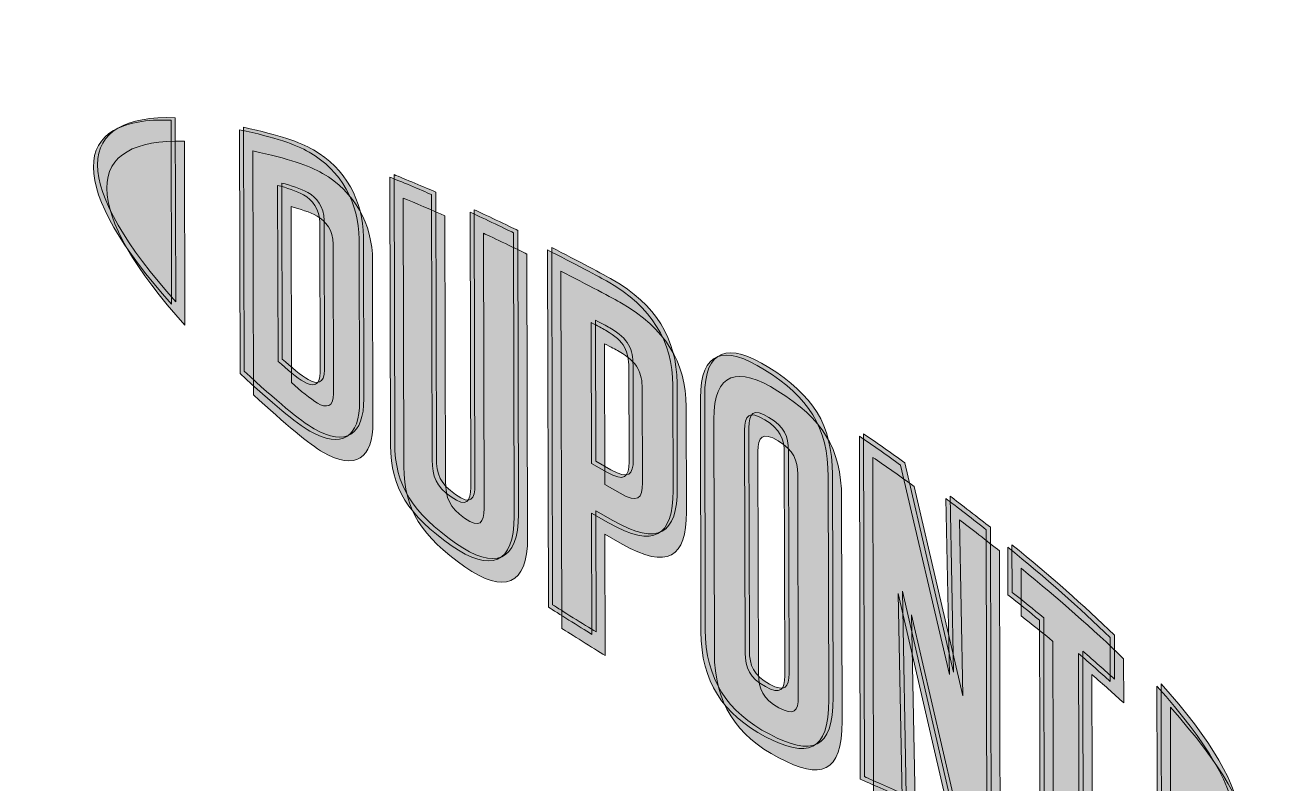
# Model space of a CAD drawing. Header units: inches. Extents: x -17.6 to 82.3, y -15.1 to 23.2.
# Drawn here: x 9.6209 to 9.7641, y 10.2141 to 10.3013 of the extents above; entities that cross this region are included whole.
import ezdxf

# ---------------------------------------------------------------- set-up
doc = ezdxf.new("R2010")
doc.units = ezdxf.units.IN
doc.header["$MEASUREMENT"] = 0
doc.layers.add('G-ANNO-TTLB', color=7, linetype='Continuous', lineweight=0)
doc.layers.add('TYVEK', color=7, linetype='Continuous', lineweight=0)

# ---------------------------------------------------------------- blocks, each defined once
blk = doc.blocks.new('Block_81')
at = {"layer": 'TYVEK', "true_color": 0x000000, "transparency": 33554687}
h = blk.add_hatch(color=18, dxfattribs=at)
h.dxf.hatch_style = 2
edge = h.paths.add_edge_path()
edge.add_spline(control_points=[(9.62922, 10.28521), (9.62923, 10.28134), (9.63251, 10.27583), (9.63821, 10.26945), (9.63821, 10.26945), (9.63816, 10.29061), (9.63816, 10.29061), (9.63247, 10.29079), (9.62922, 10.28905), (9.62922, 10.28521)], knot_values=[0, 0, 0, 0, 1, 1, 1, 2, 2, 2, 3, 3, 3, 3], degree=3, periodic=0)
h = blk.add_hatch(color=18, dxfattribs=at)
h.dxf.hatch_style = 2
edge = h.paths.add_edge_path()
edge.add_spline(control_points=[(9.65531, 10.2616), (9.65531, 10.25998), (9.65447, 10.25992), (9.65346, 10.2605), (9.65267, 10.26095), (9.65145, 10.26198), (9.65046, 10.26286), (9.65046, 10.26286), (9.65041, 10.2831), (9.65041, 10.2831), (9.6514, 10.28283), (9.65262, 10.28246), (9.6534, 10.28201), (9.65442, 10.28143), (9.65526, 10.2804), (9.65527, 10.27878), (9.65527, 10.27878), (9.65531, 10.2616), (9.65531, 10.2616)], knot_values=[0, 0, 0, 0, 1, 1, 1, 2, 2, 2, 3, 3, 3, 4, 4, 4, 5, 5, 5, 6, 6, 6, 6], degree=3, periodic=0)
edge = h.paths.add_edge_path()
edge.add_spline(control_points=[(9.65405, 10.28692), (9.65246, 10.28783), (9.65017, 10.28861), (9.64602, 10.28951), (9.64602, 10.28951), (9.64609, 10.26146), (9.64609, 10.26146), (9.64975, 10.25809), (9.65254, 10.25574), (9.65413, 10.25483), (9.6578, 10.25273), (9.65986, 10.25413), (9.65984, 10.25828), (9.65984, 10.25828), (9.6598, 10.2769), (9.6598, 10.2769), (9.65979, 10.28105), (9.65772, 10.28482), (9.65405, 10.28692)], knot_values=[0, 0, 0, 0, 1, 1, 1, 2, 2, 2, 3, 3, 3, 4, 4, 4, 5, 5, 5, 6, 6, 6, 6], degree=3, periodic=0)
h = blk.add_hatch(color=18, dxfattribs=at)
h.dxf.hatch_style = 2
edge = h.paths.add_edge_path()
edge.add_spline(control_points=[(9.67262, 10.24838), (9.67263, 10.24675), (9.67215, 10.246), (9.67039, 10.24726), (9.66866, 10.24849), (9.6682, 10.2496), (9.66819, 10.25152), (9.66819, 10.25152), (9.66812, 10.28205), (9.66812, 10.28205), (9.66697, 10.28256), (9.66442, 10.28362), (9.66332, 10.28407), (9.66332, 10.28407), (9.6634, 10.25319), (9.6634, 10.25319), (9.66341, 10.24826), (9.66549, 10.24515), (9.6704, 10.24169), (9.6749, 10.23851), (9.67764, 10.23955), (9.67763, 10.24502), (9.67763, 10.24502), (9.67755, 10.27764), (9.67755, 10.27764), (9.67661, 10.27812), (9.67354, 10.27958), (9.67255, 10.28003), (9.67255, 10.28003), (9.67262, 10.24838), (9.67262, 10.24838)], knot_values=[0, 0, 0, 0, 1, 1, 1, 2, 2, 2, 3, 3, 3, 4, 4, 4, 5, 5, 5, 6, 6, 6, 7, 7, 7, 8, 8, 8, 9, 9, 9, 10, 10, 10, 10], degree=3, periodic=0)
h = blk.add_hatch(color=18, dxfattribs=at)
h.dxf.hatch_style = 2
edge = h.paths.add_edge_path()
edge.add_spline(control_points=[(9.69084, 10.25131), (9.69084, 10.24954), (9.69031, 10.24896), (9.68827, 10.25012), (9.68827, 10.25012), (9.68652, 10.25112), (9.68652, 10.25112), (9.68652, 10.25112), (9.68648, 10.26733), (9.68648, 10.26733), (9.68726, 10.26693), (9.68768, 10.26671), (9.68815, 10.26644), (9.69035, 10.26517), (9.69081, 10.26395), (9.69081, 10.26214), (9.69081, 10.26214), (9.69084, 10.25131), (9.69084, 10.25131)], knot_values=[0, 0, 0, 0, 1, 1, 1, 2, 2, 2, 3, 3, 3, 4, 4, 4, 5, 5, 5, 6, 6, 6, 6], degree=3, periodic=0)
edge = h.paths.add_edge_path()
edge.add_spline(control_points=[(9.68842, 10.272), (9.68755, 10.2725), (9.68438, 10.2742), (9.68146, 10.27568), (9.68146, 10.27568), (9.68156, 10.23459), (9.68156, 10.23459), (9.68255, 10.23396), (9.68516, 10.23231), (9.68657, 10.23146), (9.68657, 10.23146), (9.68653, 10.24541), (9.68653, 10.24541), (9.68653, 10.24541), (9.68849, 10.24429), (9.68849, 10.24429), (9.69374, 10.2413), (9.69591, 10.24276), (9.6959, 10.24798), (9.6959, 10.24798), (9.69587, 10.26008), (9.69587, 10.26008), (9.69585, 10.26519), (9.6934, 10.26915), (9.68842, 10.272)], knot_values=[0, 0, 0, 0, 1, 1, 1, 2, 2, 2, 3, 3, 3, 4, 4, 4, 5, 5, 5, 6, 6, 6, 7, 7, 7, 8, 8, 8, 8], degree=3, periodic=0)
h = blk.add_hatch(color=18, dxfattribs=at)
h.dxf.hatch_style = 2
edge = h.paths.add_edge_path()
edge.add_spline(control_points=[(9.70875, 10.2267), (9.70876, 10.22507), (9.70829, 10.2245), (9.70652, 10.22546), (9.70469, 10.22645), (9.7042, 10.22763), (9.70419, 10.22932), (9.70419, 10.22932), (9.70413, 10.25493), (9.70413, 10.25493), (9.70413, 10.25661), (9.70462, 10.25726), (9.70644, 10.25615), (9.70822, 10.25508), (9.70869, 10.25393), (9.70869, 10.25231), (9.70869, 10.25231), (9.70875, 10.2267), (9.70875, 10.2267)], knot_values=[0, 0, 0, 0, 1, 1, 1, 2, 2, 2, 3, 3, 3, 4, 4, 4, 5, 5, 5, 6, 6, 6, 6], degree=3, periodic=0)
edge = h.paths.add_edge_path()
edge.add_spline(control_points=[(9.70643, 10.26189), (9.70179, 10.26482), (9.69903, 10.26404), (9.69905, 10.25863), (9.69905, 10.25863), (9.69911, 10.23175), (9.69911, 10.23175), (9.69913, 10.22604), (9.70163, 10.22225), (9.70653, 10.21969), (9.71133, 10.21717), (9.71383, 10.21784), (9.71381, 10.22391), (9.71381, 10.22391), (9.71375, 10.24957), (9.71375, 10.24957), (9.71373, 10.25536), (9.71147, 10.25872), (9.70643, 10.26189)], knot_values=[0, 0, 0, 0, 1, 1, 1, 2, 2, 2, 3, 3, 3, 4, 4, 4, 5, 5, 5, 6, 6, 6, 6], degree=3, periodic=0)
h = blk.add_hatch(color=18, dxfattribs=at)
h.dxf.hatch_style = 2
edge = h.paths.add_edge_path()
edge.add_spline(control_points=[(9.72768, 10.22684), (9.72768, 10.22684), (9.72208, 10.25092), (9.72208, 10.25092), (9.72056, 10.25202), (9.71874, 10.2533), (9.71733, 10.25426), (9.71733, 10.25426), (9.71743, 10.21483), (9.71743, 10.21483), (9.71842, 10.21437), (9.72094, 10.21325), (9.72224, 10.21269), (9.72224, 10.21269), (9.72179, 10.23615), (9.72179, 10.23615), (9.72179, 10.23615), (9.72772, 10.21045), (9.72772, 10.21045), (9.72897, 10.20996), (9.73079, 10.20928), (9.73199, 10.20886), (9.73199, 10.20886), (9.73191, 10.2435), (9.73191, 10.2435), (9.73065, 10.2445), (9.72838, 10.24625), (9.72729, 10.24708), (9.72729, 10.24708), (9.72768, 10.22684), (9.72768, 10.22684)], knot_values=[0, 0, 0, 0, 1, 1, 1, 2, 2, 2, 3, 3, 3, 4, 4, 4, 5, 5, 5, 6, 6, 6, 7, 7, 7, 8, 8, 8, 9, 9, 9, 10, 10, 10, 10], degree=3, periodic=0)
h = blk.add_hatch(color=18, dxfattribs=at)
h.dxf.hatch_style = 2
edge = h.paths.add_edge_path()
edge.add_spline(control_points=[(9.7344, 10.23602), (9.73564, 10.23506), (9.73686, 10.23407), (9.73805, 10.23309), (9.73805, 10.23309), (9.73811, 10.20687), (9.73811, 10.20687), (9.73921, 10.20654), (9.74124, 10.20598), (9.74259, 10.20567), (9.74259, 10.20567), (9.74254, 10.22927), (9.74254, 10.22927), (9.74384, 10.22814), (9.74506, 10.22705), (9.74619, 10.22603), (9.74619, 10.22603), (9.74618, 10.23109), (9.74618, 10.23109), (9.74263, 10.23454), (9.73883, 10.23788), (9.73438, 10.2415), (9.73438, 10.2415), (9.7344, 10.23602), (9.7344, 10.23602)], knot_values=[0, 0, 0, 0, 1, 1, 1, 2, 2, 2, 3, 3, 3, 4, 4, 4, 5, 5, 5, 6, 6, 6, 7, 7, 7, 8, 8, 8, 8], degree=3, periodic=0)
h = blk.add_hatch(color=18, dxfattribs=at)
h.dxf.hatch_style = 2
edge = h.paths.add_edge_path()
edge.add_spline(control_points=[(9.76055, 10.20982), (9.76056, 10.20594), (9.7573, 10.20419), (9.75161, 10.20434), (9.75161, 10.20434), (9.75156, 10.22551), (9.75156, 10.22551), (9.75726, 10.21914), (9.76054, 10.21366), (9.76055, 10.20982)], knot_values=[0, 0, 0, 0, 1, 1, 1, 2, 2, 2, 3, 3, 3, 3], degree=3, periodic=0)
at = {"layer": 'TYVEK'}
for points, knots in [([(9.62922, 10.28521), (9.62923, 10.28134), (9.63251, 10.27583), (9.63821, 10.26945), (9.63821, 10.26945), (9.63816, 10.29061), (9.63816, 10.29061), (9.63247, 10.29079), (9.62922, 10.28905), (9.62922, 10.28521)], [0, 0, 0, 0, 1, 1, 1, 2, 2, 2, 3, 3, 3, 3]), ([(9.65405, 10.28692), (9.65246, 10.28783), (9.65017, 10.28861), (9.64602, 10.28951), (9.64602, 10.28951), (9.64609, 10.26146), (9.64609, 10.26146), (9.64975, 10.25809), (9.65254, 10.25574), (9.65413, 10.25483), (9.6578, 10.25273), (9.65986, 10.25413), (9.65984, 10.25828), (9.65984, 10.25828), (9.6598, 10.2769), (9.6598, 10.2769), (9.65979, 10.28105), (9.65772, 10.28482), (9.65405, 10.28692)], [0, 0, 0, 0, 1, 1, 1, 2, 2, 2, 3, 3, 3, 4, 4, 4, 5, 5, 5, 6, 6, 6, 6]), ([(9.65531, 10.2616), (9.65531, 10.25998), (9.65447, 10.25992), (9.65346, 10.2605), (9.65267, 10.26095), (9.65145, 10.26198), (9.65046, 10.26286), (9.65046, 10.26286), (9.65041, 10.2831), (9.65041, 10.2831), (9.6514, 10.28283), (9.65262, 10.28246), (9.6534, 10.28201), (9.65442, 10.28143), (9.65526, 10.2804), (9.65527, 10.27878), (9.65527, 10.27878), (9.65531, 10.2616), (9.65531, 10.2616)], [0, 0, 0, 0, 1, 1, 1, 2, 2, 2, 3, 3, 3, 4, 4, 4, 5, 5, 5, 6, 6, 6, 6]), ([(9.67262, 10.24838), (9.67263, 10.24675), (9.67215, 10.246), (9.67039, 10.24726), (9.66866, 10.24849), (9.6682, 10.2496), (9.66819, 10.25152), (9.66819, 10.25152), (9.66812, 10.28205), (9.66812, 10.28205), (9.66697, 10.28256), (9.66442, 10.28362), (9.66332, 10.28407), (9.66332, 10.28407), (9.6634, 10.25319), (9.6634, 10.25319), (9.66341, 10.24826), (9.66549, 10.24515), (9.6704, 10.24169), (9.6749, 10.23851), (9.67764, 10.23955), (9.67763, 10.24502), (9.67763, 10.24502), (9.67755, 10.27764), (9.67755, 10.27764), (9.67661, 10.27812), (9.67354, 10.27958), (9.67255, 10.28003), (9.67255, 10.28003), (9.67262, 10.24838), (9.67262, 10.24838)], [0, 0, 0, 0, 1, 1, 1, 2, 2, 2, 3, 3, 3, 4, 4, 4, 5, 5, 5, 6, 6, 6, 7, 7, 7, 8, 8, 8, 9, 9, 9, 10, 10, 10, 10]), ([(9.68842, 10.272), (9.68755, 10.2725), (9.68438, 10.2742), (9.68146, 10.27568), (9.68146, 10.27568), (9.68156, 10.23459), (9.68156, 10.23459), (9.68255, 10.23396), (9.68516, 10.23231), (9.68657, 10.23146), (9.68657, 10.23146), (9.68653, 10.24541), (9.68653, 10.24541), (9.68653, 10.24541), (9.68849, 10.24429), (9.68849, 10.24429), (9.69374, 10.2413), (9.69591, 10.24276), (9.6959, 10.24798), (9.6959, 10.24798), (9.69587, 10.26008), (9.69587, 10.26008), (9.69585, 10.26519), (9.6934, 10.26915), (9.68842, 10.272)], [0, 0, 0, 0, 1, 1, 1, 2, 2, 2, 3, 3, 3, 4, 4, 4, 5, 5, 5, 6, 6, 6, 7, 7, 7, 8, 8, 8, 8]), ([(9.69084, 10.25131), (9.69084, 10.24954), (9.69031, 10.24896), (9.68827, 10.25012), (9.68827, 10.25012), (9.68652, 10.25112), (9.68652, 10.25112), (9.68652, 10.25112), (9.68648, 10.26733), (9.68648, 10.26733), (9.68726, 10.26693), (9.68768, 10.26671), (9.68815, 10.26644), (9.69035, 10.26517), (9.69081, 10.26395), (9.69081, 10.26214), (9.69081, 10.26214), (9.69084, 10.25131), (9.69084, 10.25131)], [0, 0, 0, 0, 1, 1, 1, 2, 2, 2, 3, 3, 3, 4, 4, 4, 5, 5, 5, 6, 6, 6, 6]), ([(9.70643, 10.26189), (9.70179, 10.26482), (9.69903, 10.26404), (9.69905, 10.25863), (9.69905, 10.25863), (9.69911, 10.23175), (9.69911, 10.23175), (9.69913, 10.22604), (9.70163, 10.22225), (9.70653, 10.21969), (9.71133, 10.21717), (9.71383, 10.21784), (9.71381, 10.22391), (9.71381, 10.22391), (9.71375, 10.24957), (9.71375, 10.24957), (9.71373, 10.25536), (9.71147, 10.25872), (9.70643, 10.26189)], [0, 0, 0, 0, 1, 1, 1, 2, 2, 2, 3, 3, 3, 4, 4, 4, 5, 5, 5, 6, 6, 6, 6]), ([(9.70875, 10.2267), (9.70876, 10.22507), (9.70829, 10.2245), (9.70652, 10.22546), (9.70469, 10.22645), (9.7042, 10.22763), (9.70419, 10.22932), (9.70419, 10.22932), (9.70413, 10.25493), (9.70413, 10.25493), (9.70413, 10.25661), (9.70462, 10.25726), (9.70644, 10.25615), (9.70822, 10.25508), (9.70869, 10.25393), (9.70869, 10.25231), (9.70869, 10.25231), (9.70875, 10.2267), (9.70875, 10.2267)], [0, 0, 0, 0, 1, 1, 1, 2, 2, 2, 3, 3, 3, 4, 4, 4, 5, 5, 5, 6, 6, 6, 6]), ([(9.72768, 10.22684), (9.72768, 10.22684), (9.72208, 10.25092), (9.72208, 10.25092), (9.72056, 10.25202), (9.71874, 10.2533), (9.71733, 10.25426), (9.71733, 10.25426), (9.71743, 10.21483), (9.71743, 10.21483), (9.71842, 10.21437), (9.72094, 10.21325), (9.72224, 10.21269), (9.72224, 10.21269), (9.72179, 10.23615), (9.72179, 10.23615), (9.72179, 10.23615), (9.72772, 10.21045), (9.72772, 10.21045), (9.72897, 10.20996), (9.73079, 10.20928), (9.73199, 10.20886), (9.73199, 10.20886), (9.73191, 10.2435), (9.73191, 10.2435), (9.73065, 10.2445), (9.72838, 10.24625), (9.72729, 10.24708), (9.72729, 10.24708), (9.72768, 10.22684), (9.72768, 10.22684)], [0, 0, 0, 0, 1, 1, 1, 2, 2, 2, 3, 3, 3, 4, 4, 4, 5, 5, 5, 6, 6, 6, 7, 7, 7, 8, 8, 8, 9, 9, 9, 10, 10, 10, 10]), ([(9.7344, 10.23602), (9.73564, 10.23506), (9.73686, 10.23407), (9.73805, 10.23309), (9.73805, 10.23309), (9.73811, 10.20687), (9.73811, 10.20687), (9.73921, 10.20654), (9.74124, 10.20598), (9.74259, 10.20567), (9.74259, 10.20567), (9.74254, 10.22927), (9.74254, 10.22927), (9.74384, 10.22814), (9.74506, 10.22705), (9.74619, 10.22603), (9.74619, 10.22603), (9.74618, 10.23109), (9.74618, 10.23109), (9.74263, 10.23454), (9.73883, 10.23788), (9.73438, 10.2415), (9.73438, 10.2415), (9.7344, 10.23602), (9.7344, 10.23602)], [0, 0, 0, 0, 1, 1, 1, 2, 2, 2, 3, 3, 3, 4, 4, 4, 5, 5, 5, 6, 6, 6, 7, 7, 7, 8, 8, 8, 8]), ([(9.76055, 10.20982), (9.76056, 10.20594), (9.7573, 10.20419), (9.75161, 10.20434), (9.75161, 10.20434), (9.75156, 10.22551), (9.75156, 10.22551), (9.75726, 10.21914), (9.76054, 10.21366), (9.76055, 10.20982)], [0, 0, 0, 0, 1, 1, 1, 2, 2, 2, 3, 3, 3, 3])]:
    blk.add_open_spline(points, degree=3, knots=knots, dxfattribs=at)
blk = doc.blocks.new('Block_79')
at = {"layer": 'TYVEK'}
blk.add_blockref('Block_81', (0, 0), dxfattribs=at)
blk = doc.blocks.new('Block_89')
at = {"layer": 'TYVEK', "true_color": 0x000000, "transparency": 33554687}
h = blk.add_hatch(color=18, dxfattribs=at)
h.dxf.hatch_style = 2
edge = h.paths.add_edge_path()
edge.add_spline(control_points=[(9.62874, 10.28494), (9.62875, 10.28106), (9.63202, 10.27556), (9.63772, 10.26918), (9.63772, 10.26918), (9.63767, 10.29034), (9.63767, 10.29034), (9.63198, 10.29052), (9.62873, 10.28878), (9.62874, 10.28494)], knot_values=[0, 0, 0, 0, 1, 1, 1, 2, 2, 2, 3, 3, 3, 3], degree=3, periodic=0)
h = blk.add_hatch(color=18, dxfattribs=at)
h.dxf.hatch_style = 2
edge = h.paths.add_edge_path()
edge.add_spline(control_points=[(9.65482, 10.26133), (9.65482, 10.25971), (9.65398, 10.25965), (9.65297, 10.26023), (9.65218, 10.26068), (9.65097, 10.26171), (9.64998, 10.26259), (9.64998, 10.26259), (9.64993, 10.28283), (9.64993, 10.28283), (9.65092, 10.28256), (9.65213, 10.28219), (9.65292, 10.28174), (9.65393, 10.28116), (9.65477, 10.28013), (9.65478, 10.27851), (9.65478, 10.27851), (9.65482, 10.26133), (9.65482, 10.26133)], knot_values=[0, 0, 0, 0, 1, 1, 1, 2, 2, 2, 3, 3, 3, 4, 4, 4, 5, 5, 5, 6, 6, 6, 6], degree=3, periodic=0)
edge = h.paths.add_edge_path()
edge.add_spline(control_points=[(9.65357, 10.28665), (9.65198, 10.28756), (9.64968, 10.28834), (9.64554, 10.28924), (9.64554, 10.28924), (9.64561, 10.26119), (9.64561, 10.26119), (9.64926, 10.25782), (9.65205, 10.25547), (9.65364, 10.25456), (9.65731, 10.25246), (9.65937, 10.25386), (9.65936, 10.258), (9.65936, 10.258), (9.65931, 10.27663), (9.65931, 10.27663), (9.6593, 10.28077), (9.65723, 10.28454), (9.65357, 10.28665)], knot_values=[0, 0, 0, 0, 1, 1, 1, 2, 2, 2, 3, 3, 3, 4, 4, 4, 5, 5, 5, 6, 6, 6, 6], degree=3, periodic=0)
h = blk.add_hatch(color=18, dxfattribs=at)
h.dxf.hatch_style = 2
edge = h.paths.add_edge_path()
edge.add_spline(control_points=[(9.67214, 10.2481), (9.67214, 10.24648), (9.67166, 10.24573), (9.6699, 10.24699), (9.66817, 10.24822), (9.66771, 10.24932), (9.6677, 10.25125), (9.6677, 10.25125), (9.66763, 10.28177), (9.66763, 10.28177), (9.66648, 10.28229), (9.66393, 10.28335), (9.66283, 10.28379), (9.66283, 10.28379), (9.66291, 10.25292), (9.66291, 10.25292), (9.66292, 10.24799), (9.665, 10.24488), (9.66991, 10.24141), (9.67441, 10.23824), (9.67716, 10.23928), (9.67714, 10.24475), (9.67714, 10.24475), (9.67706, 10.27737), (9.67706, 10.27737), (9.67612, 10.27785), (9.67305, 10.27931), (9.67206, 10.27976), (9.67206, 10.27976), (9.67214, 10.2481), (9.67214, 10.2481)], knot_values=[0, 0, 0, 0, 1, 1, 1, 2, 2, 2, 3, 3, 3, 4, 4, 4, 5, 5, 5, 6, 6, 6, 7, 7, 7, 8, 8, 8, 9, 9, 9, 10, 10, 10, 10], degree=3, periodic=0)
h = blk.add_hatch(color=18, dxfattribs=at)
h.dxf.hatch_style = 2
edge = h.paths.add_edge_path()
edge.add_spline(control_points=[(9.69035, 10.25104), (9.69035, 10.24927), (9.68982, 10.24868), (9.68779, 10.24985), (9.68779, 10.24985), (9.68603, 10.25085), (9.68603, 10.25085), (9.68603, 10.25085), (9.68599, 10.26706), (9.68599, 10.26706), (9.68677, 10.26666), (9.68719, 10.26643), (9.68766, 10.26616), (9.68986, 10.2649), (9.69032, 10.26368), (9.69032, 10.26187), (9.69032, 10.26187), (9.69035, 10.25104), (9.69035, 10.25104)], knot_values=[0, 0, 0, 0, 1, 1, 1, 2, 2, 2, 3, 3, 3, 4, 4, 4, 5, 5, 5, 6, 6, 6, 6], degree=3, periodic=0)
edge = h.paths.add_edge_path()
edge.add_spline(control_points=[(9.68794, 10.27173), (9.68707, 10.27223), (9.68389, 10.27393), (9.68097, 10.2754), (9.68097, 10.2754), (9.68107, 10.23432), (9.68107, 10.23432), (9.68206, 10.23369), (9.68467, 10.23204), (9.68608, 10.23119), (9.68608, 10.23119), (9.68604, 10.24514), (9.68604, 10.24514), (9.68604, 10.24514), (9.688, 10.24402), (9.688, 10.24402), (9.69325, 10.24103), (9.69542, 10.24249), (9.69541, 10.2477), (9.69541, 10.2477), (9.69538, 10.25981), (9.69538, 10.25981), (9.69537, 10.26492), (9.69291, 10.26888), (9.68794, 10.27173)], knot_values=[0, 0, 0, 0, 1, 1, 1, 2, 2, 2, 3, 3, 3, 4, 4, 4, 5, 5, 5, 6, 6, 6, 7, 7, 7, 8, 8, 8, 8], degree=3, periodic=0)
h = blk.add_hatch(color=18, dxfattribs=at)
h.dxf.hatch_style = 2
edge = h.paths.add_edge_path()
edge.add_spline(control_points=[(9.70827, 10.22642), (9.70827, 10.2248), (9.7078, 10.22423), (9.70603, 10.22519), (9.70421, 10.22617), (9.70371, 10.22736), (9.70371, 10.22904), (9.70371, 10.22904), (9.70364, 10.25466), (9.70364, 10.25466), (9.70364, 10.25634), (9.70413, 10.25699), (9.70596, 10.25588), (9.70773, 10.2548), (9.7082, 10.25366), (9.7082, 10.25204), (9.7082, 10.25204), (9.70827, 10.22642), (9.70827, 10.22642)], knot_values=[0, 0, 0, 0, 1, 1, 1, 2, 2, 2, 3, 3, 3, 4, 4, 4, 5, 5, 5, 6, 6, 6, 6], degree=3, periodic=0)
edge = h.paths.add_edge_path()
edge.add_spline(control_points=[(9.70594, 10.26162), (9.7013, 10.26454), (9.69854, 10.26377), (9.69856, 10.25836), (9.69856, 10.25836), (9.69862, 10.23148), (9.69862, 10.23148), (9.69864, 10.22577), (9.70115, 10.22198), (9.70605, 10.21942), (9.71084, 10.2169), (9.71334, 10.21757), (9.71332, 10.22364), (9.71332, 10.22364), (9.71326, 10.2493), (9.71326, 10.2493), (9.71325, 10.25509), (9.71098, 10.25845), (9.70594, 10.26162)], knot_values=[0, 0, 0, 0, 1, 1, 1, 2, 2, 2, 3, 3, 3, 4, 4, 4, 5, 5, 5, 6, 6, 6, 6], degree=3, periodic=0)
h = blk.add_hatch(color=18, dxfattribs=at)
h.dxf.hatch_style = 2
edge = h.paths.add_edge_path()
edge.add_spline(control_points=[(9.72719, 10.22657), (9.72719, 10.22657), (9.72159, 10.25065), (9.72159, 10.25065), (9.72008, 10.25174), (9.71825, 10.25302), (9.71684, 10.25398), (9.71684, 10.25398), (9.71694, 10.21455), (9.71694, 10.21455), (9.71793, 10.21409), (9.72045, 10.21298), (9.72175, 10.21242), (9.72175, 10.21242), (9.7213, 10.23588), (9.7213, 10.23588), (9.7213, 10.23588), (9.72723, 10.21018), (9.72723, 10.21018), (9.72848, 10.20969), (9.73031, 10.20901), (9.7315, 10.20859), (9.7315, 10.20859), (9.73142, 10.24323), (9.73142, 10.24323), (9.73017, 10.24423), (9.72789, 10.24598), (9.7268, 10.2468), (9.7268, 10.2468), (9.72719, 10.22657), (9.72719, 10.22657)], knot_values=[0, 0, 0, 0, 1, 1, 1, 2, 2, 2, 3, 3, 3, 4, 4, 4, 5, 5, 5, 6, 6, 6, 7, 7, 7, 8, 8, 8, 9, 9, 9, 10, 10, 10, 10], degree=3, periodic=0)
h = blk.add_hatch(color=18, dxfattribs=at)
h.dxf.hatch_style = 2
edge = h.paths.add_edge_path()
edge.add_spline(control_points=[(9.73391, 10.23575), (9.73515, 10.23478), (9.73637, 10.2338), (9.73756, 10.23281), (9.73756, 10.23281), (9.73763, 10.2066), (9.73763, 10.2066), (9.73872, 10.20626), (9.74075, 10.20571), (9.74211, 10.20539), (9.74211, 10.20539), (9.74205, 10.229), (9.74205, 10.229), (9.74335, 10.22787), (9.74458, 10.22677), (9.7457, 10.22576), (9.7457, 10.22576), (9.74569, 10.23081), (9.74569, 10.23081), (9.74214, 10.23427), (9.73834, 10.23761), (9.7339, 10.24123), (9.7339, 10.24123), (9.73391, 10.23575), (9.73391, 10.23575)], knot_values=[0, 0, 0, 0, 1, 1, 1, 2, 2, 2, 3, 3, 3, 4, 4, 4, 5, 5, 5, 6, 6, 6, 7, 7, 7, 8, 8, 8, 8], degree=3, periodic=0)
h = blk.add_hatch(color=18, dxfattribs=at)
h.dxf.hatch_style = 2
edge = h.paths.add_edge_path()
edge.add_spline(control_points=[(9.76006, 10.20955), (9.76007, 10.20566), (9.75681, 10.20391), (9.75112, 10.20406), (9.75112, 10.20406), (9.75107, 10.22524), (9.75107, 10.22524), (9.75678, 10.21887), (9.76005, 10.21339), (9.76006, 10.20955)], knot_values=[0, 0, 0, 0, 1, 1, 1, 2, 2, 2, 3, 3, 3, 3], degree=3, periodic=0)
at = {"layer": 'TYVEK'}
for points, knots in [([(9.62874, 10.28494), (9.62875, 10.28106), (9.63202, 10.27556), (9.63772, 10.26918), (9.63772, 10.26918), (9.63767, 10.29034), (9.63767, 10.29034), (9.63198, 10.29052), (9.62873, 10.28878), (9.62874, 10.28494)], [0, 0, 0, 0, 1, 1, 1, 2, 2, 2, 3, 3, 3, 3]), ([(9.65357, 10.28665), (9.65198, 10.28756), (9.64968, 10.28834), (9.64554, 10.28924), (9.64554, 10.28924), (9.64561, 10.26119), (9.64561, 10.26119), (9.64926, 10.25782), (9.65205, 10.25547), (9.65364, 10.25456), (9.65731, 10.25246), (9.65937, 10.25386), (9.65936, 10.258), (9.65936, 10.258), (9.65931, 10.27663), (9.65931, 10.27663), (9.6593, 10.28077), (9.65723, 10.28454), (9.65357, 10.28665)], [0, 0, 0, 0, 1, 1, 1, 2, 2, 2, 3, 3, 3, 4, 4, 4, 5, 5, 5, 6, 6, 6, 6]), ([(9.67214, 10.2481), (9.67214, 10.24648), (9.67166, 10.24573), (9.6699, 10.24699), (9.66817, 10.24822), (9.66771, 10.24932), (9.6677, 10.25125), (9.6677, 10.25125), (9.66763, 10.28177), (9.66763, 10.28177), (9.66648, 10.28229), (9.66393, 10.28335), (9.66283, 10.28379), (9.66283, 10.28379), (9.66291, 10.25292), (9.66291, 10.25292), (9.66292, 10.24799), (9.665, 10.24488), (9.66991, 10.24141), (9.67441, 10.23824), (9.67716, 10.23928), (9.67714, 10.24475), (9.67714, 10.24475), (9.67706, 10.27737), (9.67706, 10.27737), (9.67612, 10.27785), (9.67305, 10.27931), (9.67206, 10.27976), (9.67206, 10.27976), (9.67214, 10.2481), (9.67214, 10.2481)], [0, 0, 0, 0, 1, 1, 1, 2, 2, 2, 3, 3, 3, 4, 4, 4, 5, 5, 5, 6, 6, 6, 7, 7, 7, 8, 8, 8, 9, 9, 9, 10, 10, 10, 10]), ([(9.65482, 10.26133), (9.65482, 10.25971), (9.65398, 10.25965), (9.65297, 10.26023), (9.65218, 10.26068), (9.65097, 10.26171), (9.64998, 10.26259), (9.64998, 10.26259), (9.64993, 10.28283), (9.64993, 10.28283), (9.65092, 10.28256), (9.65213, 10.28219), (9.65292, 10.28174), (9.65393, 10.28116), (9.65477, 10.28013), (9.65478, 10.27851), (9.65478, 10.27851), (9.65482, 10.26133), (9.65482, 10.26133)], [0, 0, 0, 0, 1, 1, 1, 2, 2, 2, 3, 3, 3, 4, 4, 4, 5, 5, 5, 6, 6, 6, 6]), ([(9.68794, 10.27173), (9.68707, 10.27223), (9.68389, 10.27393), (9.68097, 10.2754), (9.68097, 10.2754), (9.68107, 10.23432), (9.68107, 10.23432), (9.68206, 10.23369), (9.68467, 10.23204), (9.68608, 10.23119), (9.68608, 10.23119), (9.68604, 10.24514), (9.68604, 10.24514), (9.68604, 10.24514), (9.688, 10.24402), (9.688, 10.24402), (9.69325, 10.24103), (9.69542, 10.24249), (9.69541, 10.2477), (9.69541, 10.2477), (9.69538, 10.25981), (9.69538, 10.25981), (9.69537, 10.26492), (9.69291, 10.26888), (9.68794, 10.27173)], [0, 0, 0, 0, 1, 1, 1, 2, 2, 2, 3, 3, 3, 4, 4, 4, 5, 5, 5, 6, 6, 6, 7, 7, 7, 8, 8, 8, 8]), ([(9.69035, 10.25104), (9.69035, 10.24927), (9.68982, 10.24868), (9.68779, 10.24985), (9.68779, 10.24985), (9.68603, 10.25085), (9.68603, 10.25085), (9.68603, 10.25085), (9.68599, 10.26706), (9.68599, 10.26706), (9.68677, 10.26666), (9.68719, 10.26643), (9.68766, 10.26616), (9.68986, 10.2649), (9.69032, 10.26368), (9.69032, 10.26187), (9.69032, 10.26187), (9.69035, 10.25104), (9.69035, 10.25104)], [0, 0, 0, 0, 1, 1, 1, 2, 2, 2, 3, 3, 3, 4, 4, 4, 5, 5, 5, 6, 6, 6, 6]), ([(9.70594, 10.26162), (9.7013, 10.26454), (9.69854, 10.26377), (9.69856, 10.25836), (9.69856, 10.25836), (9.69862, 10.23148), (9.69862, 10.23148), (9.69864, 10.22577), (9.70115, 10.22198), (9.70605, 10.21942), (9.71084, 10.2169), (9.71334, 10.21757), (9.71332, 10.22364), (9.71332, 10.22364), (9.71326, 10.2493), (9.71326, 10.2493), (9.71325, 10.25509), (9.71098, 10.25845), (9.70594, 10.26162)], [0, 0, 0, 0, 1, 1, 1, 2, 2, 2, 3, 3, 3, 4, 4, 4, 5, 5, 5, 6, 6, 6, 6]), ([(9.70827, 10.22642), (9.70827, 10.2248), (9.7078, 10.22423), (9.70603, 10.22519), (9.70421, 10.22617), (9.70371, 10.22736), (9.70371, 10.22904), (9.70371, 10.22904), (9.70364, 10.25466), (9.70364, 10.25466), (9.70364, 10.25634), (9.70413, 10.25699), (9.70596, 10.25588), (9.70773, 10.2548), (9.7082, 10.25366), (9.7082, 10.25204), (9.7082, 10.25204), (9.70827, 10.22642), (9.70827, 10.22642)], [0, 0, 0, 0, 1, 1, 1, 2, 2, 2, 3, 3, 3, 4, 4, 4, 5, 5, 5, 6, 6, 6, 6]), ([(9.72719, 10.22657), (9.72719, 10.22657), (9.72159, 10.25065), (9.72159, 10.25065), (9.72008, 10.25174), (9.71825, 10.25302), (9.71684, 10.25398), (9.71684, 10.25398), (9.71694, 10.21455), (9.71694, 10.21455), (9.71793, 10.21409), (9.72045, 10.21298), (9.72175, 10.21242), (9.72175, 10.21242), (9.7213, 10.23588), (9.7213, 10.23588), (9.7213, 10.23588), (9.72723, 10.21018), (9.72723, 10.21018), (9.72848, 10.20969), (9.73031, 10.20901), (9.7315, 10.20859), (9.7315, 10.20859), (9.73142, 10.24323), (9.73142, 10.24323), (9.73017, 10.24423), (9.72789, 10.24598), (9.7268, 10.2468), (9.7268, 10.2468), (9.72719, 10.22657), (9.72719, 10.22657)], [0, 0, 0, 0, 1, 1, 1, 2, 2, 2, 3, 3, 3, 4, 4, 4, 5, 5, 5, 6, 6, 6, 7, 7, 7, 8, 8, 8, 9, 9, 9, 10, 10, 10, 10]), ([(9.73391, 10.23575), (9.73515, 10.23478), (9.73637, 10.2338), (9.73756, 10.23281), (9.73756, 10.23281), (9.73763, 10.2066), (9.73763, 10.2066), (9.73872, 10.20626), (9.74075, 10.20571), (9.74211, 10.20539), (9.74211, 10.20539), (9.74205, 10.229), (9.74205, 10.229), (9.74335, 10.22787), (9.74458, 10.22677), (9.7457, 10.22576), (9.7457, 10.22576), (9.74569, 10.23081), (9.74569, 10.23081), (9.74214, 10.23427), (9.73834, 10.23761), (9.7339, 10.24123), (9.7339, 10.24123), (9.73391, 10.23575), (9.73391, 10.23575)], [0, 0, 0, 0, 1, 1, 1, 2, 2, 2, 3, 3, 3, 4, 4, 4, 5, 5, 5, 6, 6, 6, 7, 7, 7, 8, 8, 8, 8]), ([(9.76006, 10.20955), (9.76007, 10.20566), (9.75681, 10.20391), (9.75112, 10.20406), (9.75112, 10.20406), (9.75107, 10.22524), (9.75107, 10.22524), (9.75678, 10.21887), (9.76005, 10.21339), (9.76006, 10.20955)], [0, 0, 0, 0, 1, 1, 1, 2, 2, 2, 3, 3, 3, 3])]:
    blk.add_open_spline(points, degree=3, knots=knots, dxfattribs=at)
blk = doc.blocks.new('Block_87')
at = {"layer": 'TYVEK'}
blk.add_blockref('Block_89', (0, 0), dxfattribs=at)
blk = doc.blocks.new('Block_123')
at = {"layer": 'TYVEK', "true_color": 0x000000, "transparency": 33554687}
h = blk.add_hatch(color=18, dxfattribs=at)
h.dxf.hatch_style = 2
edge = h.paths.add_edge_path()
edge.add_spline(control_points=[(9.63028, 10.2825), (9.63029, 10.27863), (9.63356, 10.27312), (9.63926, 10.26674), (9.63926, 10.26674), (9.63921, 10.2879), (9.63921, 10.2879), (9.63352, 10.28808), (9.63027, 10.28634), (9.63028, 10.2825)], knot_values=[0, 0, 0, 0, 1, 1, 1, 2, 2, 2, 3, 3, 3, 3], degree=3, periodic=0)
h = blk.add_hatch(color=18, dxfattribs=at)
h.dxf.hatch_style = 2
edge = h.paths.add_edge_path()
edge.add_spline(control_points=[(9.65636, 10.25889), (9.65636, 10.25727), (9.65552, 10.25721), (9.65451, 10.25779), (9.65372, 10.25824), (9.65251, 10.25927), (9.65152, 10.26015), (9.65152, 10.26015), (9.65147, 10.28039), (9.65147, 10.28039), (9.65246, 10.28012), (9.65367, 10.27975), (9.65446, 10.2793), (9.65547, 10.27872), (9.65631, 10.27769), (9.65632, 10.27607), (9.65632, 10.27607), (9.65636, 10.25889), (9.65636, 10.25889)], knot_values=[0, 0, 0, 0, 1, 1, 1, 2, 2, 2, 3, 3, 3, 4, 4, 4, 5, 5, 5, 6, 6, 6, 6], degree=3, periodic=0)
edge = h.paths.add_edge_path()
edge.add_spline(control_points=[(9.65511, 10.28421), (9.65352, 10.28512), (9.65122, 10.2859), (9.64708, 10.2868), (9.64708, 10.2868), (9.64715, 10.25875), (9.64715, 10.25875), (9.6508, 10.25538), (9.65359, 10.25303), (9.65519, 10.25212), (9.65885, 10.25002), (9.66091, 10.25142), (9.6609, 10.25556), (9.6609, 10.25556), (9.66085, 10.27419), (9.66085, 10.27419), (9.66084, 10.27834), (9.65877, 10.28211), (9.65511, 10.28421)], knot_values=[0, 0, 0, 0, 1, 1, 1, 2, 2, 2, 3, 3, 3, 4, 4, 4, 5, 5, 5, 6, 6, 6, 6], degree=3, periodic=0)
h = blk.add_hatch(color=18, dxfattribs=at)
h.dxf.hatch_style = 2
edge = h.paths.add_edge_path()
edge.add_spline(control_points=[(9.67368, 10.24567), (9.67368, 10.24404), (9.6732, 10.24329), (9.67144, 10.24455), (9.66971, 10.24578), (9.66925, 10.24689), (9.66924, 10.24881), (9.66924, 10.24881), (9.66917, 10.27934), (9.66917, 10.27934), (9.66802, 10.27985), (9.66547, 10.28091), (9.66438, 10.28136), (9.66438, 10.28136), (9.66445, 10.25048), (9.66445, 10.25048), (9.66446, 10.24555), (9.66654, 10.24244), (9.67145, 10.23897), (9.67595, 10.2358), (9.6787, 10.23684), (9.67868, 10.24231), (9.67868, 10.24231), (9.6786, 10.27493), (9.6786, 10.27493), (9.67767, 10.27541), (9.67459, 10.27687), (9.6736, 10.27732), (9.6736, 10.27732), (9.67368, 10.24567), (9.67368, 10.24567)], knot_values=[0, 0, 0, 0, 1, 1, 1, 2, 2, 2, 3, 3, 3, 4, 4, 4, 5, 5, 5, 6, 6, 6, 7, 7, 7, 8, 8, 8, 9, 9, 9, 10, 10, 10, 10], degree=3, periodic=0)
h = blk.add_hatch(color=18, dxfattribs=at)
h.dxf.hatch_style = 2
edge = h.paths.add_edge_path()
edge.add_spline(control_points=[(9.69189, 10.2486), (9.6919, 10.24683), (9.69136, 10.24625), (9.68933, 10.24741), (9.68933, 10.24741), (9.68757, 10.24841), (9.68757, 10.24841), (9.68757, 10.24841), (9.68753, 10.26462), (9.68753, 10.26462), (9.68831, 10.26422), (9.68873, 10.26399), (9.6892, 10.26373), (9.6914, 10.26246), (9.69186, 10.26124), (9.69186, 10.25943), (9.69186, 10.25943), (9.69189, 10.2486), (9.69189, 10.2486)], knot_values=[0, 0, 0, 0, 1, 1, 1, 2, 2, 2, 3, 3, 3, 4, 4, 4, 5, 5, 5, 6, 6, 6, 6], degree=3, periodic=0)
edge = h.paths.add_edge_path()
edge.add_spline(control_points=[(9.68948, 10.26929), (9.68861, 10.26979), (9.68543, 10.27149), (9.68251, 10.27297), (9.68251, 10.27297), (9.68261, 10.23188), (9.68261, 10.23188), (9.6836, 10.23125), (9.68621, 10.2296), (9.68762, 10.22875), (9.68762, 10.22875), (9.68758, 10.2427), (9.68758, 10.2427), (9.68758, 10.2427), (9.68954, 10.24158), (9.68954, 10.24158), (9.69479, 10.23859), (9.69696, 10.24005), (9.69695, 10.24526), (9.69695, 10.24526), (9.69692, 10.25737), (9.69692, 10.25737), (9.69691, 10.26248), (9.69445, 10.26644), (9.68948, 10.26929)], knot_values=[0, 0, 0, 0, 1, 1, 1, 2, 2, 2, 3, 3, 3, 4, 4, 4, 5, 5, 5, 6, 6, 6, 7, 7, 7, 8, 8, 8, 8], degree=3, periodic=0)
h = blk.add_hatch(color=18, dxfattribs=at)
h.dxf.hatch_style = 2
edge = h.paths.add_edge_path()
edge.add_spline(control_points=[(9.70981, 10.22399), (9.70981, 10.22236), (9.70934, 10.22179), (9.70757, 10.22275), (9.70575, 10.22374), (9.70525, 10.22492), (9.70525, 10.2266), (9.70525, 10.2266), (9.70518, 10.25222), (9.70518, 10.25222), (9.70518, 10.2539), (9.70567, 10.25455), (9.7075, 10.25344), (9.70927, 10.25236), (9.70974, 10.25122), (9.70975, 10.2496), (9.70975, 10.2496), (9.70981, 10.22399), (9.70981, 10.22399)], knot_values=[0, 0, 0, 0, 1, 1, 1, 2, 2, 2, 3, 3, 3, 4, 4, 4, 5, 5, 5, 6, 6, 6, 6], degree=3, periodic=0)
edge = h.paths.add_edge_path()
edge.add_spline(control_points=[(9.70748, 10.25918), (9.70284, 10.26211), (9.70009, 10.26133), (9.7001, 10.25592), (9.7001, 10.25592), (9.70016, 10.22904), (9.70016, 10.22904), (9.70018, 10.22333), (9.70269, 10.21954), (9.70759, 10.21698), (9.71238, 10.21446), (9.71488, 10.21513), (9.71486, 10.2212), (9.71486, 10.2212), (9.7148, 10.24686), (9.7148, 10.24686), (9.71479, 10.25265), (9.71252, 10.25601), (9.70748, 10.25918)], knot_values=[0, 0, 0, 0, 1, 1, 1, 2, 2, 2, 3, 3, 3, 4, 4, 4, 5, 5, 5, 6, 6, 6, 6], degree=3, periodic=0)
h = blk.add_hatch(color=18, dxfattribs=at)
h.dxf.hatch_style = 2
edge = h.paths.add_edge_path()
edge.add_spline(control_points=[(9.72873, 10.22413), (9.72873, 10.22413), (9.72313, 10.24821), (9.72313, 10.24821), (9.72162, 10.2493), (9.71979, 10.25059), (9.71838, 10.25155), (9.71838, 10.25155), (9.71848, 10.21212), (9.71848, 10.21212), (9.71947, 10.21166), (9.72199, 10.21054), (9.72329, 10.20998), (9.72329, 10.20998), (9.72284, 10.23344), (9.72284, 10.23344), (9.72284, 10.23344), (9.72877, 10.20774), (9.72877, 10.20774), (9.73002, 10.20725), (9.73185, 10.20657), (9.73304, 10.20615), (9.73304, 10.20615), (9.73296, 10.24079), (9.73296, 10.24079), (9.73171, 10.24179), (9.72943, 10.24354), (9.72834, 10.24436), (9.72834, 10.24436), (9.72873, 10.22413), (9.72873, 10.22413)], knot_values=[0, 0, 0, 0, 1, 1, 1, 2, 2, 2, 3, 3, 3, 4, 4, 4, 5, 5, 5, 6, 6, 6, 7, 7, 7, 8, 8, 8, 9, 9, 9, 10, 10, 10, 10], degree=3, periodic=0)
h = blk.add_hatch(color=18, dxfattribs=at)
h.dxf.hatch_style = 2
edge = h.paths.add_edge_path()
edge.add_spline(control_points=[(9.73545, 10.23331), (9.73669, 10.23234), (9.73791, 10.23136), (9.7391, 10.23038), (9.7391, 10.23038), (9.73917, 10.20416), (9.73917, 10.20416), (9.74026, 10.20383), (9.74229, 10.20327), (9.74365, 10.20296), (9.74365, 10.20296), (9.74359, 10.22656), (9.74359, 10.22656), (9.74489, 10.22543), (9.74612, 10.22433), (9.74724, 10.22332), (9.74724, 10.22332), (9.74723, 10.22838), (9.74723, 10.22838), (9.74369, 10.23183), (9.73988, 10.23517), (9.73544, 10.23879), (9.73544, 10.23879), (9.73545, 10.23331), (9.73545, 10.23331)], knot_values=[0, 0, 0, 0, 1, 1, 1, 2, 2, 2, 3, 3, 3, 4, 4, 4, 5, 5, 5, 6, 6, 6, 7, 7, 7, 8, 8, 8, 8], degree=3, periodic=0)
h = blk.add_hatch(color=18, dxfattribs=at)
h.dxf.hatch_style = 2
edge = h.paths.add_edge_path()
edge.add_spline(control_points=[(9.7616, 10.20711), (9.76161, 10.20323), (9.75835, 10.20148), (9.75267, 10.20163), (9.75267, 10.20163), (9.75261, 10.2228), (9.75261, 10.2228), (9.75832, 10.21643), (9.76159, 10.21095), (9.7616, 10.20711)], knot_values=[0, 0, 0, 0, 1, 1, 1, 2, 2, 2, 3, 3, 3, 3], degree=3, periodic=0)
at = {"layer": 'TYVEK'}
for points, knots in [([(9.63028, 10.2825), (9.63029, 10.27863), (9.63356, 10.27312), (9.63926, 10.26674), (9.63926, 10.26674), (9.63921, 10.2879), (9.63921, 10.2879), (9.63352, 10.28808), (9.63027, 10.28634), (9.63028, 10.2825)], [0, 0, 0, 0, 1, 1, 1, 2, 2, 2, 3, 3, 3, 3]), ([(9.65511, 10.28421), (9.65352, 10.28512), (9.65122, 10.2859), (9.64708, 10.2868), (9.64708, 10.2868), (9.64715, 10.25875), (9.64715, 10.25875), (9.6508, 10.25538), (9.65359, 10.25303), (9.65519, 10.25212), (9.65885, 10.25002), (9.66091, 10.25142), (9.6609, 10.25556), (9.6609, 10.25556), (9.66085, 10.27419), (9.66085, 10.27419), (9.66084, 10.27834), (9.65877, 10.28211), (9.65511, 10.28421)], [0, 0, 0, 0, 1, 1, 1, 2, 2, 2, 3, 3, 3, 4, 4, 4, 5, 5, 5, 6, 6, 6, 6]), ([(9.65636, 10.25889), (9.65636, 10.25727), (9.65552, 10.25721), (9.65451, 10.25779), (9.65372, 10.25824), (9.65251, 10.25927), (9.65152, 10.26015), (9.65152, 10.26015), (9.65147, 10.28039), (9.65147, 10.28039), (9.65246, 10.28012), (9.65367, 10.27975), (9.65446, 10.2793), (9.65547, 10.27872), (9.65631, 10.27769), (9.65632, 10.27607), (9.65632, 10.27607), (9.65636, 10.25889), (9.65636, 10.25889)], [0, 0, 0, 0, 1, 1, 1, 2, 2, 2, 3, 3, 3, 4, 4, 4, 5, 5, 5, 6, 6, 6, 6]), ([(9.67368, 10.24567), (9.67368, 10.24404), (9.6732, 10.24329), (9.67144, 10.24455), (9.66971, 10.24578), (9.66925, 10.24689), (9.66924, 10.24881), (9.66924, 10.24881), (9.66917, 10.27934), (9.66917, 10.27934), (9.66802, 10.27985), (9.66547, 10.28091), (9.66438, 10.28136), (9.66438, 10.28136), (9.66445, 10.25048), (9.66445, 10.25048), (9.66446, 10.24555), (9.66654, 10.24244), (9.67145, 10.23897), (9.67595, 10.2358), (9.6787, 10.23684), (9.67868, 10.24231), (9.67868, 10.24231), (9.6786, 10.27493), (9.6786, 10.27493), (9.67767, 10.27541), (9.67459, 10.27687), (9.6736, 10.27732), (9.6736, 10.27732), (9.67368, 10.24567), (9.67368, 10.24567)], [0, 0, 0, 0, 1, 1, 1, 2, 2, 2, 3, 3, 3, 4, 4, 4, 5, 5, 5, 6, 6, 6, 7, 7, 7, 8, 8, 8, 9, 9, 9, 10, 10, 10, 10]), ([(9.68948, 10.26929), (9.68861, 10.26979), (9.68543, 10.27149), (9.68251, 10.27297), (9.68251, 10.27297), (9.68261, 10.23188), (9.68261, 10.23188), (9.6836, 10.23125), (9.68621, 10.2296), (9.68762, 10.22875), (9.68762, 10.22875), (9.68758, 10.2427), (9.68758, 10.2427), (9.68758, 10.2427), (9.68954, 10.24158), (9.68954, 10.24158), (9.69479, 10.23859), (9.69696, 10.24005), (9.69695, 10.24526), (9.69695, 10.24526), (9.69692, 10.25737), (9.69692, 10.25737), (9.69691, 10.26248), (9.69445, 10.26644), (9.68948, 10.26929)], [0, 0, 0, 0, 1, 1, 1, 2, 2, 2, 3, 3, 3, 4, 4, 4, 5, 5, 5, 6, 6, 6, 7, 7, 7, 8, 8, 8, 8]), ([(9.69189, 10.2486), (9.6919, 10.24683), (9.69136, 10.24625), (9.68933, 10.24741), (9.68933, 10.24741), (9.68757, 10.24841), (9.68757, 10.24841), (9.68757, 10.24841), (9.68753, 10.26462), (9.68753, 10.26462), (9.68831, 10.26422), (9.68873, 10.26399), (9.6892, 10.26373), (9.6914, 10.26246), (9.69186, 10.26124), (9.69186, 10.25943), (9.69186, 10.25943), (9.69189, 10.2486), (9.69189, 10.2486)], [0, 0, 0, 0, 1, 1, 1, 2, 2, 2, 3, 3, 3, 4, 4, 4, 5, 5, 5, 6, 6, 6, 6]), ([(9.70748, 10.25918), (9.70284, 10.26211), (9.70009, 10.26133), (9.7001, 10.25592), (9.7001, 10.25592), (9.70016, 10.22904), (9.70016, 10.22904), (9.70018, 10.22333), (9.70269, 10.21954), (9.70759, 10.21698), (9.71238, 10.21446), (9.71488, 10.21513), (9.71486, 10.2212), (9.71486, 10.2212), (9.7148, 10.24686), (9.7148, 10.24686), (9.71479, 10.25265), (9.71252, 10.25601), (9.70748, 10.25918)], [0, 0, 0, 0, 1, 1, 1, 2, 2, 2, 3, 3, 3, 4, 4, 4, 5, 5, 5, 6, 6, 6, 6]), ([(9.70981, 10.22399), (9.70981, 10.22236), (9.70934, 10.22179), (9.70757, 10.22275), (9.70575, 10.22374), (9.70525, 10.22492), (9.70525, 10.2266), (9.70525, 10.2266), (9.70518, 10.25222), (9.70518, 10.25222), (9.70518, 10.2539), (9.70567, 10.25455), (9.7075, 10.25344), (9.70927, 10.25236), (9.70974, 10.25122), (9.70975, 10.2496), (9.70975, 10.2496), (9.70981, 10.22399), (9.70981, 10.22399)], [0, 0, 0, 0, 1, 1, 1, 2, 2, 2, 3, 3, 3, 4, 4, 4, 5, 5, 5, 6, 6, 6, 6]), ([(9.72873, 10.22413), (9.72873, 10.22413), (9.72313, 10.24821), (9.72313, 10.24821), (9.72162, 10.2493), (9.71979, 10.25059), (9.71838, 10.25155), (9.71838, 10.25155), (9.71848, 10.21212), (9.71848, 10.21212), (9.71947, 10.21166), (9.72199, 10.21054), (9.72329, 10.20998), (9.72329, 10.20998), (9.72284, 10.23344), (9.72284, 10.23344), (9.72284, 10.23344), (9.72877, 10.20774), (9.72877, 10.20774), (9.73002, 10.20725), (9.73185, 10.20657), (9.73304, 10.20615), (9.73304, 10.20615), (9.73296, 10.24079), (9.73296, 10.24079), (9.73171, 10.24179), (9.72943, 10.24354), (9.72834, 10.24436), (9.72834, 10.24436), (9.72873, 10.22413), (9.72873, 10.22413)], [0, 0, 0, 0, 1, 1, 1, 2, 2, 2, 3, 3, 3, 4, 4, 4, 5, 5, 5, 6, 6, 6, 7, 7, 7, 8, 8, 8, 9, 9, 9, 10, 10, 10, 10]), ([(9.73545, 10.23331), (9.73669, 10.23234), (9.73791, 10.23136), (9.7391, 10.23038), (9.7391, 10.23038), (9.73917, 10.20416), (9.73917, 10.20416), (9.74026, 10.20383), (9.74229, 10.20327), (9.74365, 10.20296), (9.74365, 10.20296), (9.74359, 10.22656), (9.74359, 10.22656), (9.74489, 10.22543), (9.74612, 10.22433), (9.74724, 10.22332), (9.74724, 10.22332), (9.74723, 10.22838), (9.74723, 10.22838), (9.74369, 10.23183), (9.73988, 10.23517), (9.73544, 10.23879), (9.73544, 10.23879), (9.73545, 10.23331), (9.73545, 10.23331)], [0, 0, 0, 0, 1, 1, 1, 2, 2, 2, 3, 3, 3, 4, 4, 4, 5, 5, 5, 6, 6, 6, 7, 7, 7, 8, 8, 8, 8]), ([(9.7616, 10.20711), (9.76161, 10.20323), (9.75835, 10.20148), (9.75267, 10.20163), (9.75267, 10.20163), (9.75261, 10.2228), (9.75261, 10.2228), (9.75832, 10.21643), (9.76159, 10.21095), (9.7616, 10.20711)], [0, 0, 0, 0, 1, 1, 1, 2, 2, 2, 3, 3, 3, 3])]:
    blk.add_open_spline(points, degree=3, knots=knots, dxfattribs=at)
blk = doc.blocks.new('Block_121')
at = {"layer": 'TYVEK'}
blk.add_blockref('Block_123', (0, 0), dxfattribs=at)

msp = doc.modelspace()

# ---------------------------------------------------------------- hatches: boundary and pattern name
at = {"layer": 'G-ANNO-TTLB', "true_color": 0xff00ff, "transparency": 33554687}
h = msp.add_hatch(color=6, dxfattribs=at)
edge = h.paths.add_edge_path()
edge.add_spline(control_points=[(24.62525, -11.0625), (24.62525, -11.0625), (-16.0625, -11.0625), (-16.0625, -11.0625), (-16.0625, -11.0625), (-16.0625, 23.0625), (-16.0625, 23.0625), (-16.0625, 23.0625), (24.62525, 23.0625), (24.62525, 23.0625), (24.62525, 23.0625), (24.62525, -11.0625), (24.62525, -11.0625)], knot_values=[0, 0, 0, 0, 1, 1, 1, 2, 2, 2, 3, 3, 3, 4, 4, 4, 4], degree=3, periodic=0)
edge = h.paths.add_edge_path()
edge.add_spline(control_points=[(-15.9375, 22.9375), (-15.9375, 22.9375), (-15.9375, -10.9375), (-15.9375, -10.9375), (-15.9375, -10.9375), (24.50025, -10.9375), (24.50025, -10.9375), (24.50025, -10.9375), (24.50025, 22.9375), (24.50025, 22.9375), (24.50025, 22.9375), (-15.9375, 22.9375), (-15.9375, 22.9375)], knot_values=[0, 0, 0, 0, 1, 1, 1, 2, 2, 2, 3, 3, 3, 4, 4, 4, 4], degree=3, periodic=0)
edge.add_line((-15.9375, 22.9375), (-15.9375, 22.9375))

# ---------------------------------------------------------------- linework, layer by layer
at = {"layer": 'G-ANNO-TTLB'}
for points in [[(24.62525, -11.0625), (24.62525, -11.0625), (-16.0625, -11.0625), (-16.0625, -11.0625), (-16.0625, -11.0625), (-16.0625, 23.0625), (-16.0625, 23.0625), (-16.0625, 23.0625), (24.62525, 23.0625), (24.62525, 23.0625), (24.62525, 23.0625), (24.62525, -11.0625), (24.62525, -11.0625)], [(-15.9375, 22.9375), (-15.9375, 22.9375), (-15.9375, -10.9375), (-15.9375, -10.9375), (-15.9375, -10.9375), (24.50025, -10.9375), (24.50025, -10.9375), (24.50025, -10.9375), (24.50025, 22.9375), (24.50025, 22.9375), (24.50025, 22.9375), (-15.9375, 22.9375), (-15.9375, 22.9375)]]:
    msp.add_open_spline(points, degree=3, knots=[0, 0, 0, 0, 1, 1, 1, 2, 2, 2, 3, 3, 3, 4, 4, 4, 4], dxfattribs=at)
at = {"layer": 'TYVEK', "color": 4, "lineweight": 25, "true_color": 0x00ffff}
for points in [[(10.44742, 9.93265), (10.44742, 9.77299), (10.27406, 9.68063), (10.13583, 9.76053), (10.13583, 9.76053), (8.09465, 10.94035), (8.09465, 10.94035), (7.99809, 10.99616), (7.93861, 11.09923), (7.93861, 11.21077), (7.93861, 11.21077), (7.93861, 11.38509), (7.93861, 11.38509)], [(10.44742, 9.93265), (10.44742, 9.77299), (10.27455, 9.6809), (10.13632, 9.7608), (10.13632, 9.7608), (8.09514, 10.94062), (8.09514, 10.94062), (7.99857, 10.99643), (7.9391, 11.09951), (7.9391, 11.21104), (7.9391, 11.21104), (7.9391, 11.38509), (7.9391, 11.38509)]]:
    msp.add_open_spline(points, degree=3, knots=[0, 0, 0, 0, 1, 1, 1, 2, 2, 2, 3, 3, 3, 4, 4, 4, 4], dxfattribs=at)

# ---------------------------------------------------------------- block references
at = {"layer": 'TYVEK'}
for name in ['Block_87', 'Block_79', 'Block_121']:
    msp.add_blockref(name, (0, 0), dxfattribs=at)

doc.saveas('drawing.dxf')
